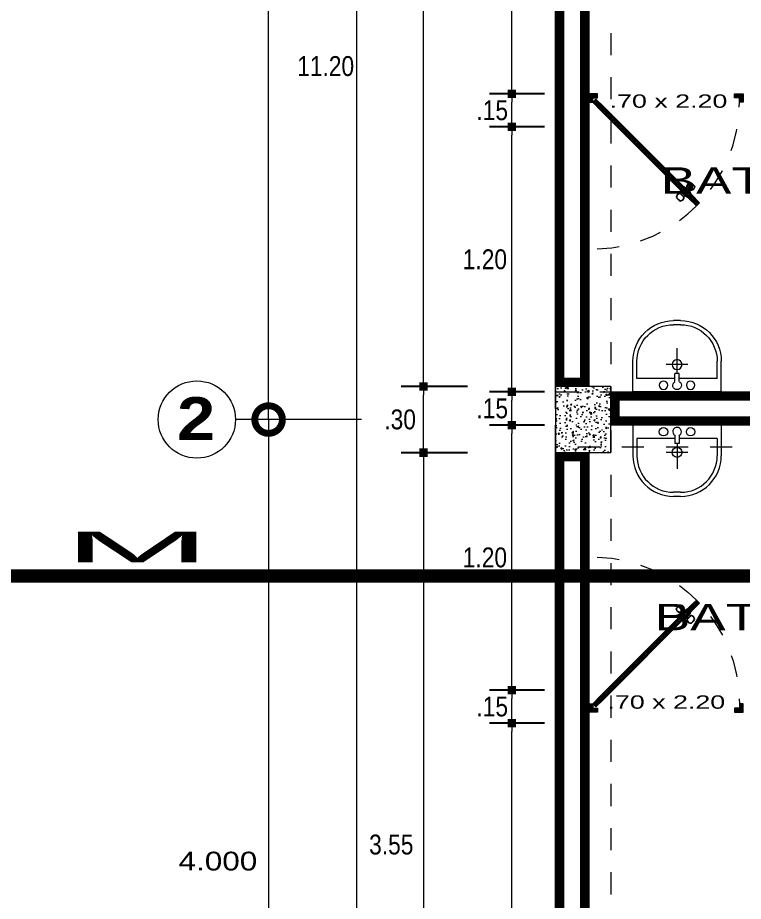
# Model space of a CAD drawing. Header units: millimetres. Extents: x 1555 to 3397, y 790 to 1592.
# Drawn here: x 1667.807 to 1671.093, y 802.652 to 806.653 of the extents above; entities that cross this region are included whole.
import ezdxf
from ezdxf.enums import TextEntityAlignment as Align

# ---------------------------------------------------------------- set-up
doc = ezdxf.new("R2010")
doc.units = ezdxf.units.MM
for name, pattern in [('ACAD_ISO10W100', [18.5, 12, -3, 0.5, -3]), ('CONTINUA', [0]), ('DASHDOT', [1, 0.5, -0.25, 0, -0.25]), ('HIDDEN2', [4.7625, 3.175, -1.5875])]:
    doc.linetypes.add(name, pattern=pattern)
doc.layers.get('0').update_dxf_attribs({"lineweight": 5})
doc.layers.get('Defpoints').update_dxf_attribs({"lineweight": 5})
for name, color, linetype, lineweight in [('0-Columna', 253, 'Continuous', 13), ('0-Hach de Muro Alto', 145, 'Continuous', 5), ('0-Muro Alto', 145, 'Continuous', 5), ('02', 2, 'Continuous', 5), ('COTA', 250, 'Continuous', 9), ('COTAS', 7, 'Continuous', 9), ('PUERTAS', 57, 'Continuous', 9), ('SIMBOLO CORTES', 10, 'DASHDOT', 5), ('TEXT2', 7, 'Continuous', 9), ('TEXTURAS ACHURADOS', 47, 'Continuous', 5)]:
    doc.layers.add(name, color=color, linetype=linetype, lineweight=lineweight)
for name, color, linetype, lineweight, true_color in [('APARATOS-SANITARIOS-02', 7, 'Continuous', 13, 0x474e45), ('CIR EJES', 7, 'Continuous', 9, 0x8b8e7a), ('ejes', 7, 'DASHDOT', 5, 0x6c7360), ('PROYECCION DE VIGA', 7, 'HIDDEN2', 9, 0xd4bc9d), ('RELLENO DE MURO CORTE', 7, 'Continuous', 5, 0x5b605f), ('TEXTO CORTES', 7, 'CONTINUA', 9, 0x3d664b)]:
    doc.layers.add(name, color=color, linetype=linetype, lineweight=lineweight, true_color=true_color)
doc.styles.add('BLACK', font='', dxfattribs={"height": 0.15})
doc.styles.add('DETALLES', font='techl___.ttf')
doc.styles.add('STYLE1-50EJES', font='swissel.ttf', dxfattribs={"width": 1.2, "height": 0.085})
doc.styles.add('TEXTO-AMBIENTES', font='GOTHIC.TTF', dxfattribs={"width": 1.5, "height": 0.125})
doc.styles.add('TITULO2', font='swissck.ttf')
doc.styles.get('BLACK').set_extended_font_data('Arial Black')
doc.dimstyles.new('50$0', dxfattribs={"dimscale": 0, "dimtxt": 0.09, "dimasz": 0.038, "dimexe": 0.1, "dimexo": 0.05, "dimgap": 0.02, "dimtad": 2, "dimtih": 1, "dimtoh": 1, "dimlfac": -1, "dimzin": 4, "dimdsep": 46, "dimtxsty": 'DETALLES', "dimblk": 'BOXFILLED', "dimcen": 2.5, "dimclrd": 256, "dimclre": 256, "dimclrt": 256, "dimazin": 0, "dimtfac": 1, "dimtmove": 0, "dimatfit": 2, "dimldrblk": 'DOT', "dimfxl": 0.2, "dimfxlon": 1, "dimtolj": 1, "dimtzin": 0, "dimlwd": -1, "dimarcsym": 0})
doc.dimstyles.new('DIM-1-50ejes', dxfattribs={"dimtxt": 0.085, "dimasz": 0.25, "dimexe": 0.15, "dimexo": 0.18, "dimgap": 0.03, "dimtad": 2, "dimtih": 1, "dimtoh": 1, "dimzin": 0, "dimdsep": 46, "dimtxsty": 'STYLE1-50EJES', "dimblk1": 'DOTSMALL', "dimblk2": 'DOTSMALL', "dimsah": 1, "dimcen": 2.75, "dimclrd": 256, "dimclre": 256, "dimclrt": 256, "dimazin": 0, "dimtfac": 1, "dimtix": 1, "dimtmove": 0, "dimatfit": 3, "dimldrblk": 'DOTSMALL', "dimfxl": 1, "dimfxlon": 1, "dimtolj": 1, "dimtzin": 0, "dimlwd": -1, "dimlwe": -1, "dimarcsym": 0})
pattern_1 = [(195, (65.342136, -87.1976694), (0.00103527618, -0.003863703305), [])]

# ---------------------------------------------------------------- blocks, each defined once
blk = doc.blocks.new('A$C636160EE')
at = {"layer": 'APARATOS-SANITARIOS-02'}
for p, q in [((-0.2017, 0.2411), (-0.2017, 0.1022)), ((0.1983, 0.2411), (-0.2017, 0.2411)), ((-0.2017, 0.2411), (-0.2017, 0.1022)), ((0.1983, 0.2411), (-0.2017, 0.2411)), ((0.1983, 0.2411), (0.1983, 0.1022)), ((0.1983, 0.2411), (0.1983, 0.1022)), ((-0.0117, 0.1803), (-0.1834, 0.1803)), ((-0.1834, 0.1803), (-0.1834, 0.1022)), ((-0.0117, 0.1803), (-0.1834, 0.1803)), ((-0.1834, 0.1803), (-0.1834, 0.1022)), ((-0.0117, 0.1946), (-0.0117, 0.1573)), ((-0.0117, 0.1946), (-0.0117, 0.1573)), ((0.0083, 0.1946), (0.0083, 0.1573)), ((0.0083, 0.1946), (0.0083, 0.1573)), ((0.1801, 0.1803), (0.0083, 0.1803)), ((0.1801, 0.1803), (0.0083, 0.1803)), ((0.1801, 0.1803), (0.1801, 0.1022)), ((0.1801, 0.1803), (0.1801, 0.1022)), ((0.0083, 0.1573), (-0.0117, 0.1573)), ((0.0083, 0.1573), (-0.0117, 0.1573)), ((-0.0017, 0.1573), (-0.0017, 0.0436)), ((-0.0017, 0.1573), (-0.0017, 0.0436)), ((0.0476, 0.1173), (-0.0506, 0.1173)), ((0.0476, 0.1173), (-0.0506, 0.1173)), ((0.0143, -0.0635), (-0.0177, -0.0635)), ((0.0143, -0.0635), (-0.0177, -0.0635)), ((0.0143, -0.0818), (-0.0177, -0.0818)), ((0.0143, -0.0818), (-0.0177, -0.0818))]:
    blk.add_line(p, q, dxfattribs=at)
for centre, radius in [((-0.063, 0.2111), 0.0193), ((-0.063, 0.2111), 0.0193), ((0.0596, 0.2111), 0.0193), ((0.0596, 0.2111), 0.0193), ((-0.0017, 0.1173), 0.0225), ((-0.0017, 0.1173), 0.0225)]:
    blk.add_circle(centre, radius, dxfattribs=at)
for centre, radius, start, end in [((-0.0017, 0.2111), 0.0193, 301.3084, 238.6916), ((-0.0017, 0.2111), 0.0193, 301.3084, 238.6916), ((-0.0177, 0.1022), 0.184, 180, 270), ((-0.0177, 0.1022), 0.184, 180, 270), ((-0.0177, 0.1022), 0.1657, 180, 270), ((-0.0177, 0.1022), 0.1657, 180, 270), ((0.0143, 0.1022), 0.184, 270, 0), ((0.0143, 0.1022), 0.1657, 270, 0), ((0.0143, 0.1022), 0.184, 270, 0), ((0.0143, 0.1022), 0.1657, 270, 0)]:
    blk.add_arc(centre, radius, start, end, dxfattribs=at)
blk = doc.blocks.new('p3')
at = {"layer": 'PUERTAS'}
h = blk.add_hatch(dxfattribs=at)
h.set_pattern_fill('_USER', color=256, scale=0.004, angle=195, style=0, pattern_type=0)
h.set_pattern_definition(pattern_1)
h.paths.add_polyline_path([(238.2202, -58.2337), (238.2121, -58.2418, 0.003203), (238.2062, -58.2479), (238.2413, -58.283), (238.2554, -58.2689)])
h.paths.add_polyline_path([(238.6544, -58.6678), (238.6402, -58.682), (238.6756, -58.7173), (238.6897, -58.7032)])
h = blk.add_hatch(dxfattribs=at)
h.set_pattern_fill('_USER', color=256, scale=0.004, angle=195, style=0, pattern_type=0)
h.set_pattern_definition(pattern_1)
h.paths.add_polyline_path([(238.7052, -58.7057), (238.6922, -58.7057), (238.6922, -58.7257), (238.6702, -58.7257), (238.6702, -58.7387), (238.7052, -58.7387)])
h.paths.add_polyline_path([(238.0452, -58.7257), (238.0232, -58.7257), (238.0232, -58.7057), (238.0102, -58.7057), (238.0102, -58.7387), (238.0452, -58.7387)])
at = {"layer": 'RELLENO DE MURO CORTE'}
h = blk.add_hatch(dxfattribs=at)
h.set_pattern_fill('_USER', color=256, scale=0.005, angle=195, style=0, pattern_type=0)
h.set_pattern_definition([(195, (65.342136, -87.1976694), (0.00129409523, -0.00482962913), [])])
h.paths.add_polyline_path([(238.2554, -58.2731), (238.2455, -58.283), (238.6402, -58.6777), (238.6501, -58.6678)])
at = {"layer": 'PUERTAS'}
for points in [[(238.2969, -58.2558, 0.478386), (238.2758, -58.2737), (238.2931, -58.2909, 0.478386), (238.3109, -58.2699)], [(238.2282, -58.3245, -0.478386), (238.2461, -58.3034), (238.2633, -58.3207, -0.478386), (238.2423, -58.3385)]]:
    blk.add_lwpolyline(points, format="xyb", close=True, dxfattribs=at)
for points in [[(238.2554, -58.2689), (238.2413, -58.283), (238.6402, -58.682), (238.6544, -58.6678)], [(238.2769, -58.3211), (238.2456, -58.2899), (238.2469, -58.2886), (238.2781, -58.3199)], [(238.2515, -58.2996), (238.2456, -58.2899), (238.2769, -58.3211), (238.2672, -58.3152)], [(238.2935, -58.3045), (238.2622, -58.2732), (238.261, -58.2745), (238.2923, -58.3058)], [(238.272, -58.2792), (238.2622, -58.2732), (238.2935, -58.3045), (238.2876, -58.2948)], [(238.2917, -58.2895), (238.2773, -58.2751), (238.2726, -58.2798), (238.287, -58.2942)], [(238.2619, -58.3193), (238.2475, -58.3049), (238.2522, -58.3002), (238.2666, -58.3146)], [(238.0077, -58.7032), (238.0257, -58.7032), (238.0257, -58.7232), (238.0477, -58.7232), (238.0477, -58.7412), (238.0077, -58.7412)], [(238.7077, -58.7032), (238.6897, -58.7032), (238.6897, -58.7232), (238.6677, -58.7232), (238.6677, -58.7412), (238.7077, -58.7412)]]:
    blk.add_lwpolyline(points, close=True, dxfattribs=at)
at = {"layer": 'PUERTAS', "linetype": 'HIDDEN2', "ltscale": 0.012}
blk.add_arc((238.69, -58.7031), 0.6643, 91.7494, 180.0026, dxfattribs=at)
at = {"layer": 'RELLENO DE MURO CORTE'}
for points in [[(238.2554, -58.2689), (238.2202, -58.2337), (238.2061, -58.2478), (238.2413, -58.283)], [(238.2554, -58.2731), (238.2455, -58.283), (238.6402, -58.6777), (238.6501, -58.6678)], [(238.6544, -58.6678), (238.6402, -58.682), (238.6756, -58.7173), (238.6897, -58.7032)], [(238.0102, -58.7057), (238.0232, -58.7057), (238.0232, -58.7257), (238.0452, -58.7257), (238.0452, -58.7387), (238.0102, -58.7387)], [(238.7052, -58.7057), (238.6922, -58.7057), (238.6922, -58.7257), (238.6702, -58.7257), (238.6702, -58.7387), (238.7052, -58.7387)]]:
    blk.add_lwpolyline(points, close=True, dxfattribs=at)
for points in [[(238.296, -58.2575, 0.455015), (238.2776, -58.2729), (238.2938, -58.2891, 0.455015), (238.3093, -58.2707)], [(238.2299, -58.3236, -0.455015), (238.2453, -58.3052), (238.2615, -58.3214, -0.455015), (238.2431, -58.3369)]]:
    blk.add_lwpolyline(points, format="xyb", close=True, dxfattribs=at)
blk = doc.blocks.new('_DOTSMALL')
at = {"color": 0, "linetype": 'ByBlock', "const_width": 0.5}
blk.add_lwpolyline([(-0.0625, 0, 1), (0.0625, 0, 1)], format="xyb", close=True, dxfattribs=at)
blk = doc.blocks.new('*D61')
at = {"layer": 'COTAS', "transparency": 16777216}
for p, q in [((1669.3644, 804.8332), (1668.7933, 804.8332)), ((1668.9433, 804.8332), (1668.9433, 800.8332)), ((1669.9433, 800.8332), (1668.7933, 800.8332))]:
    blk.add_line(p, q, dxfattribs=at)
at = {"layer": 'Defpoints', "color": 0, "transparency": 16777216}
for p in [(1669.5444, 804.8332), (1668.9433, 800.8332), (1670.2433, 800.8332)]:
    blk.add_point(p, dxfattribs=at)
at = {"layer": 'COTAS', "transparency": 16777216, "xscale": 0.25, "yscale": 0.25, "zscale": 0.25}
for p, rotation in [((1668.9433, 804.8332), 90), ((1668.9433, 800.8332), 270)]:
    blk.add_blockref('_DOTSMALL', p, dxfattribs=dict(at, rotation=rotation))
at = {"layer": 'COTAS', "transparency": 16777216, "insert": (1668.7138, 802.8332), "char_height": 0.085, "attachment_point": 5, "style": 'STYLE1-50EJES'}
blk.add_mtext('\\A1;4.000', dxfattribs=at)
blk = doc.blocks.new('_BOXFILLED')
at = {"color": 0, "linetype": 'ByBlock'}
blk.add_line((-0.5, 0), (-1, 0), dxfattribs=at)
blk.add_solid([(-0.5, 0.5), (0.5, 0.5), (-0.5, -0.5), (0.5, -0.5)], dxfattribs=at)
blk = doc.blocks.new('*D62')
at = {"layer": 'COTA', "lineweight": -2, "transparency": 16777216}
for p, q in [((1669.8444, 804.6832), (1669.5444, 804.6832)), ((1669.8444, 801.1332), (1669.5444, 801.1332))]:
    blk.add_line(p, q, dxfattribs=at)
at = {"layer": 'COTA', "transparency": 16777216}
blk.add_line((1669.6444, 804.6452), (1669.6444, 801.1712), dxfattribs=at)
at = {"layer": 'Defpoints', "color": 0, "transparency": 16777216}
for p in [(1670.2433, 804.6832), (1669.6444, 801.1332), (1670.2433, 801.1332)]:
    blk.add_point(p, dxfattribs=at)
at = {"layer": 'COTA', "transparency": 16777216, "xscale": 0.038, "yscale": 0.038, "zscale": 0.038}
for p, rotation in [((1669.6444, 804.6832), 90), ((1669.6444, 801.1332), 270)]:
    blk.add_blockref('_BOXFILLED', p, dxfattribs=dict(at, rotation=rotation))
at = {"layer": 'COTA', "transparency": 16777216, "insert": (1669.4989, 802.9082), "char_height": 0.09, "attachment_point": 5, "style": 'DETALLES'}
blk.add_mtext('\\A1;3.55', dxfattribs=at)
blk = doc.blocks.new('_Dot')
at = {"layer": '02', "color": 0, "lineweight": -2}
blk.add_line((-0.5, 0), (-1, 0), dxfattribs=at)
at = {"layer": '02', "color": 0, "const_width": 0.5}
blk.add_lwpolyline([(-0.25, 0, 1), (0.25, 0, 1)], format="xyb", close=True, dxfattribs=at)
blk = doc.blocks.new('*D64')
at = {"layer": 'COTA', "lineweight": -2, "transparency": 16777216}
for p, q in [((1670.1933, 803.4582), (1669.9444, 803.4582)), ((1670.1933, 800.7332), (1669.9444, 800.7332))]:
    blk.add_line(p, q, dxfattribs=at)
at = {"layer": 'COTA', "transparency": 16777216}
blk.add_line((1670.0444, 800.7712), (1670.0444, 803.4202), dxfattribs=at)
at = {"layer": 'Defpoints', "color": 0, "transparency": 16777216}
for p in [(1670.0444, 803.4582), (1670.2433, 803.4582), (1670.2433, 800.7332)]:
    blk.add_point(p, dxfattribs=at)
at = {"layer": 'COTA', "transparency": 16777216, "xscale": 0.038, "yscale": 0.038, "zscale": 0.038}
for p, rotation in [((1670.0444, 803.4582), 90), ((1670.0444, 800.7332), 270)]:
    blk.add_blockref('_BOXFILLED', p, dxfattribs=dict(at, rotation=rotation))
at = {"layer": 'COTA', "transparency": 16777216, "insert": (1669.901, 802.0957), "char_height": 0.09, "attachment_point": 5, "style": 'DETALLES'}
blk.add_mtext('\\A1;2.73', dxfattribs=at)
blk = doc.blocks.new('*D65')
at = {"layer": 'COTA', "lineweight": -2, "transparency": 16777216}
for p, q in [((1669.5433, 812.0332), (1669.2433, 812.0332)), ((1669.5433, 800.8332), (1669.2433, 800.8332))]:
    blk.add_line(p, q, dxfattribs=at)
at = {"layer": 'COTA', "transparency": 16777216}
blk.add_line((1669.3433, 800.8712), (1669.3433, 811.9952), dxfattribs=at)
at = {"layer": 'Defpoints', "color": 0, "transparency": 16777216}
for p in [(1669.3433, 812.0332), (1670.2433, 812.0332), (1670.2433, 800.8332)]:
    blk.add_point(p, dxfattribs=at)
at = {"layer": 'COTA', "transparency": 16777216, "xscale": 0.038, "yscale": 0.038, "zscale": 0.038}
for p, rotation in [((1669.3433, 812.0332), 90), ((1669.3433, 800.8332), 270)]:
    blk.add_blockref('_BOXFILLED', p, dxfattribs=dict(at, rotation=rotation))
at = {"layer": 'COTA', "transparency": 16777216, "insert": (1669.2016, 806.4332), "char_height": 0.09, "attachment_point": 5, "style": 'DETALLES'}
blk.add_mtext('\\A1;11.20', dxfattribs=at)
blk = doc.blocks.new('*D66')
at = {"layer": 'COTA', "lineweight": -2, "transparency": 16777216}
for p, q in [((1669.8444, 804.9832), (1669.5444, 804.9832)), ((1669.8444, 804.6832), (1669.5444, 804.6832))]:
    blk.add_line(p, q, dxfattribs=at)
at = {"layer": 'COTA', "transparency": 16777216}
blk.add_line((1669.6444, 804.7212), (1669.6444, 804.9452), dxfattribs=at)
at = {"layer": 'Defpoints', "color": 0, "transparency": 16777216}
for p in [(1669.6444, 804.9832), (1670.2433, 804.9832), (1670.2433, 804.6832)]:
    blk.add_point(p, dxfattribs=at)
at = {"layer": 'COTA', "transparency": 16777216, "xscale": 0.038, "yscale": 0.038, "zscale": 0.038}
for p, rotation in [((1669.6444, 804.9832), 90), ((1669.6444, 804.6832), 270)]:
    blk.add_blockref('_BOXFILLED', p, dxfattribs=dict(at, rotation=rotation))
at = {"layer": 'COTA', "transparency": 16777216, "insert": (1669.5389, 804.8332), "char_height": 0.09, "attachment_point": 5, "style": 'DETALLES'}
blk.add_mtext('\\A1;.30', dxfattribs=at)
blk = doc.blocks.new('*D67')
at = {"layer": 'COTA', "lineweight": -2, "transparency": 16777216}
for p, q in [((1669.8444, 808.5332), (1669.5444, 808.5332)), ((1669.8444, 804.9832), (1669.5444, 804.9832))]:
    blk.add_line(p, q, dxfattribs=at)
at = {"layer": 'COTA', "transparency": 16777216}
blk.add_line((1669.6444, 805.0212), (1669.6444, 808.4952), dxfattribs=at)
at = {"layer": 'Defpoints', "color": 0, "transparency": 16777216}
for p in [(1669.6444, 808.5332), (1670.2433, 808.5332), (1670.2433, 804.9832)]:
    blk.add_point(p, dxfattribs=at)
at = {"layer": 'COTA', "transparency": 16777216, "xscale": 0.038, "yscale": 0.038, "zscale": 0.038}
for p, rotation in [((1669.6444, 808.5332), 90), ((1669.6444, 804.9832), 270)]:
    blk.add_blockref('_BOXFILLED', p, dxfattribs=dict(at, rotation=rotation))
at = {"layer": 'COTA', "transparency": 16777216, "insert": (1669.4989, 806.7582), "char_height": 0.09, "attachment_point": 5, "style": 'DETALLES'}
blk.add_mtext('\\A1;3.55', dxfattribs=at)
blk = doc.blocks.new('*D72')
at = {"layer": 'COTAS', "transparency": 16777216}
for p, q in [((1669.3644, 808.6832), (1668.7933, 808.6832)), ((1668.9433, 804.8332), (1668.9433, 808.6832)), ((1669.3644, 804.8332), (1668.7933, 804.8332))]:
    blk.add_line(p, q, dxfattribs=at)
at = {"layer": 'Defpoints', "color": 0, "transparency": 16777216}
for p in [(1668.9433, 808.6832), (1669.5444, 808.6832), (1669.5444, 804.8332)]:
    blk.add_point(p, dxfattribs=at)
at = {"layer": 'COTAS', "transparency": 16777216, "xscale": 0.25, "yscale": 0.25, "zscale": 0.25}
for p, rotation in [((1668.9433, 808.6832), 90), ((1668.9433, 804.8332), 270)]:
    blk.add_blockref('_DOTSMALL', p, dxfattribs=dict(at, rotation=rotation))
at = {"layer": 'COTAS', "transparency": 16777216, "insert": (1668.7145, 806.7582), "char_height": 0.085, "attachment_point": 5, "style": 'STYLE1-50EJES'}
blk.add_mtext('\\A1;3.850', dxfattribs=at)
blk = doc.blocks.new('*D83')
at = {"layer": 'COTA', "lineweight": -2, "transparency": 16777216}
for p, q in [((1670.1933, 804.8082), (1669.9444, 804.8082)), ((1670.1933, 803.6082), (1669.9444, 803.6082))]:
    blk.add_line(p, q, dxfattribs=at)
at = {"layer": 'COTA', "transparency": 16777216}
blk.add_line((1670.0444, 803.6462), (1670.0444, 804.7702), dxfattribs=at)
at = {"layer": 'Defpoints', "color": 0, "transparency": 16777216}
for p in [(1670.0444, 804.8082), (1670.2433, 804.8082), (1670.2433, 803.6082)]:
    blk.add_point(p, dxfattribs=at)
at = {"layer": 'COTA', "transparency": 16777216, "xscale": 0.038, "yscale": 0.038, "zscale": 0.038}
for p, rotation in [((1670.0444, 804.8082), 90), ((1670.0444, 803.6082), 270)]:
    blk.add_blockref('_BOXFILLED', p, dxfattribs=dict(at, rotation=rotation))
at = {"layer": 'COTA', "transparency": 16777216, "insert": (1669.9229, 804.2082), "char_height": 0.09, "attachment_point": 5, "style": 'DETALLES'}
blk.add_mtext('\\A1;1.20', dxfattribs=at)
blk = doc.blocks.new('*D84')
at = {"layer": 'COTA', "lineweight": -2, "transparency": 16777216}
for p, q in [((1670.1933, 806.3082), (1669.9444, 806.3082)), ((1670.1933, 806.1582), (1669.9444, 806.1582))]:
    blk.add_line(p, q, dxfattribs=at)
at = {"layer": 'COTA', "transparency": 16777216}
blk.add_line((1670.0444, 806.1962), (1670.0444, 806.2702), dxfattribs=at)
at = {"layer": 'Defpoints', "color": 0, "transparency": 16777216}
for p in [(1670.0444, 806.3082), (1670.2433, 806.3082), (1670.2433, 806.1582)]:
    blk.add_point(p, dxfattribs=at)
at = {"layer": 'COTA', "transparency": 16777216, "xscale": 0.038, "yscale": 0.038, "zscale": 0.038}
for p, rotation in [((1670.0444, 806.3082), 90), ((1670.0444, 806.1582), 270)]:
    blk.add_blockref('_BOXFILLED', p, dxfattribs=dict(at, rotation=rotation))
at = {"layer": 'COTA', "transparency": 16777216, "insert": (1669.9562, 806.2332), "char_height": 0.09, "attachment_point": 5, "style": 'DETALLES'}
blk.add_mtext('\\A1;.15', dxfattribs=at)
blk = doc.blocks.new('*D85')
at = {"layer": 'COTA', "lineweight": -2, "transparency": 16777216}
for p, q in [((1670.1933, 809.6832), (1669.9444, 809.6832)), ((1670.1933, 806.3082), (1669.9444, 806.3082))]:
    blk.add_line(p, q, dxfattribs=at)
at = {"layer": 'COTA', "transparency": 16777216}
blk.add_line((1670.0444, 806.3462), (1670.0444, 809.6452), dxfattribs=at)
at = {"layer": 'Defpoints', "color": 0, "transparency": 16777216}
for p in [(1670.0444, 809.6832), (1670.2433, 809.6832), (1670.2433, 806.3082)]:
    blk.add_point(p, dxfattribs=at)
at = {"layer": 'COTA', "transparency": 16777216, "xscale": 0.038, "yscale": 0.038, "zscale": 0.038}
for p, rotation in [((1670.0444, 809.6832), 90), ((1670.0444, 806.3082), 270)]:
    blk.add_blockref('_BOXFILLED', p, dxfattribs=dict(at, rotation=rotation))
at = {"layer": 'COTA', "transparency": 16777216, "insert": (1669.9002, 807.9957), "char_height": 0.09, "attachment_point": 5, "style": 'DETALLES'}
blk.add_mtext('\\A1;3.37', dxfattribs=at)
blk = doc.blocks.new('*D93')
at = {"layer": 'COTA', "lineweight": -2, "transparency": 16777216}
for p, q in [((1670.1933, 804.9582), (1669.9444, 804.9582)), ((1670.1933, 804.8082), (1669.9444, 804.8082))]:
    blk.add_line(p, q, dxfattribs=at)
at = {"layer": 'COTA', "transparency": 16777216}
blk.add_line((1670.0444, 804.8462), (1670.0444, 804.9202), dxfattribs=at)
at = {"layer": 'Defpoints', "color": 0, "transparency": 16777216}
for p in [(1670.0444, 804.9582), (1670.2433, 804.9582), (1670.2433, 804.8082)]:
    blk.add_point(p, dxfattribs=at)
at = {"layer": 'COTA', "transparency": 16777216, "xscale": 0.038, "yscale": 0.038, "zscale": 0.038}
for p, rotation in [((1670.0444, 804.9582), 90), ((1670.0444, 804.8082), 270)]:
    blk.add_blockref('_BOXFILLED', p, dxfattribs=dict(at, rotation=rotation))
at = {"layer": 'COTA', "transparency": 16777216, "insert": (1669.9562, 804.8832), "char_height": 0.09, "attachment_point": 5, "style": 'DETALLES'}
blk.add_mtext('\\A1;.15', dxfattribs=at)
blk = doc.blocks.new('*D94')
at = {"layer": 'COTA', "lineweight": -2, "transparency": 16777216}
for p, q in [((1670.1933, 806.1582), (1669.9444, 806.1582)), ((1670.1933, 804.9582), (1669.9444, 804.9582))]:
    blk.add_line(p, q, dxfattribs=at)
at = {"layer": 'COTA', "transparency": 16777216}
blk.add_line((1670.0444, 804.9962), (1670.0444, 806.1202), dxfattribs=at)
at = {"layer": 'Defpoints', "color": 0, "transparency": 16777216}
for p in [(1670.0444, 806.1582), (1670.2433, 806.1582), (1670.2433, 804.9582)]:
    blk.add_point(p, dxfattribs=at)
at = {"layer": 'COTA', "transparency": 16777216, "xscale": 0.038, "yscale": 0.038, "zscale": 0.038}
for p, rotation in [((1670.0444, 806.1582), 90), ((1670.0444, 804.9582), 270)]:
    blk.add_blockref('_BOXFILLED', p, dxfattribs=dict(at, rotation=rotation))
at = {"layer": 'COTA', "transparency": 16777216, "insert": (1669.9229, 805.5582), "char_height": 0.09, "attachment_point": 5, "style": 'DETALLES'}
blk.add_mtext('\\A1;1.20', dxfattribs=at)
blk = doc.blocks.new('*D95')
at = {"layer": 'COTA', "lineweight": -2, "transparency": 16777216}
for p, q in [((1670.1933, 803.6082), (1669.9444, 803.6082)), ((1670.1933, 803.4582), (1669.9444, 803.4582))]:
    blk.add_line(p, q, dxfattribs=at)
at = {"layer": 'COTA', "transparency": 16777216}
blk.add_line((1670.0444, 803.4962), (1670.0444, 803.5702), dxfattribs=at)
at = {"layer": 'Defpoints', "color": 0, "transparency": 16777216}
for p in [(1670.0444, 803.6082), (1670.2433, 803.6082), (1670.2433, 803.4582)]:
    blk.add_point(p, dxfattribs=at)
at = {"layer": 'COTA', "transparency": 16777216, "xscale": 0.038, "yscale": 0.038, "zscale": 0.038}
for p, rotation in [((1670.0444, 803.6082), 90), ((1670.0444, 803.4582), 270)]:
    blk.add_blockref('_BOXFILLED', p, dxfattribs=dict(at, rotation=rotation))
at = {"layer": 'COTA', "transparency": 16777216, "insert": (1669.9562, 803.5332), "char_height": 0.09, "attachment_point": 5, "style": 'DETALLES'}
blk.add_mtext('\\A1;.15', dxfattribs=at)

msp = doc.modelspace()

# ---------------------------------------------------------------- hatches: boundary and pattern name
at = {"layer": 'TEXTURAS ACHURADOS'}
h = msp.add_hatch(dxfattribs=at)
h.set_pattern_fill('CONCRET3', color=256, scale=0.00882, angle=360, pattern_type=2)
h.set_pattern_definition([(50, (1716.058065, 773.084366), (0.06326235, -0.00553474), [0.006615, -0.072765]), (355, (1716.058065, 773.084366), (-0.01223787, 0.066343346), [0.005292, -0.058212]), (100.4514, (1716.063336, 773.083904), (0.05102453, 0.06080857), [0.005621885, -0.061840734]), (46.1842, (1716.058065, 773.102006), (0.09413066, -0.01459878), [0.0099225, -0.1091475]), (96.6356, (1716.06591, 773.10079), (0.08243725, 0.0859172), [0.00843283, -0.09276109]), (351.1842, (1716.05806, 773.10201), (0.08243718, 0.08591726), [0.007938, -0.087318]), (21, (1716.066885, 773.097596), (0.0526472, -0.035510986), [0.006615, -0.072765]), (326, (1716.066885, 773.097596), (0.02146041, 0.063958234), [0.005292, -0.058212]), (71.4514, (1716.07127, 773.094636), (0.074107636, 0.02844719), [0.005621885, -0.061840734]), (37.5, (1716.058065, 773.084366), (0.001072499, 0.029361238), [0, -0.0575064, 0, -0.059094, 0, -0.0584325]), (7.5, (1716.058065, 773.084366), (0.023202733, 0.034787113), [0, -0.0336924, 0, -0.0561834, 0, -0.0222705]), (327.5, (1716.038396, 773.084366), (0.047083139, -0.00198934), [0, -0.02205, 0, -0.068796, 0, -0.091287]), (317.5, (1716.029576, 773.084366), (0.05143702, 0.00882926), [0, -0.028665, 0, -0.0456876, 0, -0.064827])])
h.paths.add_polyline_path([(1670.24335, 804.98322), (1670.49335, 804.98322), (1670.49335, 804.68322), (1670.24335, 804.68322)])

# ---------------------------------------------------------------- linework, layer by layer
at = {"layer": '0-Columna'}
msp.add_lwpolyline([(1670.49335, 804.98322), (1670.24335, 804.98322), (1670.24335, 804.68322), (1670.49335, 804.68322)], close=True, dxfattribs=at)
at = {"layer": '0-Hach de Muro Alto', "const_width": 0.04}
for points in [[(1670.26335, 808.51322), (1670.37335, 808.51322), (1670.37335, 805.00322), (1670.26335, 805.00322)], [(1670.51335, 804.93822), (1672.97335, 804.93822), (1672.97335, 804.82822), (1670.51335, 804.82822)], [(1670.26335, 804.66322), (1670.37335, 804.66322), (1670.37335, 801.15322), (1670.26335, 801.15322)]]:
    msp.add_lwpolyline(points, close=True, dxfattribs=at)
at = {"layer": '0-Muro Alto'}
for points in [[(1670.24335, 808.53322), (1670.39335, 808.53322), (1670.39335, 804.98322), (1670.24335, 804.98322)], [(1670.49335, 804.95822), (1672.99335, 804.95822), (1672.99335, 804.80822), (1670.49335, 804.80822)], [(1670.24335, 804.68322), (1670.39335, 804.68322), (1670.39335, 801.13322), (1670.24335, 801.13322)]]:
    msp.add_lwpolyline(points, close=True, dxfattribs=at)
at = {"layer": 'CIR EJES'}
msp.add_circle((1668.61835, 804.83322), 0.175, dxfattribs=at)
at = {"layer": 'PROYECCION DE VIGA', "linetype": 'HIDDEN2', "ltscale": 0.03}
for points in [[(1670.24335, 811.78322), (1670.49335, 811.78322), (1670.49335, 800.48322), (1670.24335, 800.48322)], [(1670.24335, 804.95822), (1679.24335, 804.95822), (1679.24335, 804.70822), (1670.24335, 804.70822)]]:
    msp.add_lwpolyline(points, close=True, dxfattribs=at)
at = {"layer": 'SIMBOLO CORTES', "linetype": 'ACAD_ISO10W100', "ltscale": 0.07, "const_width": 0.05972}
msp.add_lwpolyline([(1641.12349, 804.47457), (1641.12349, 804.12457), (1681.42245, 804.12457), (1681.42245, 804.47457)], dxfattribs=at)

# ---------------------------------------------------------------- block references
at = {"layer": 'APARATOS-SANITARIOS-02', "xscale": -1, "rotation": 180}
msp.add_blockref('A$C636160EE', (1670.79503, 805.19931), dxfattribs=at)
at = {"layer": 'APARATOS-SANITARIOS-02'}
msp.add_blockref('A$C636160EE', (1670.79503, 804.56713), dxfattribs=at)
at = {"layer": 'PUERTAS', "rotation": 180}
msp.add_blockref('p3', (1909.10106, 747.56704), dxfattribs=at)
at = {"layer": 'PUERTAS', "xscale": -1}
msp.add_blockref('p3', (1909.10106, 862.2494), dxfattribs=at)

# ---------------------------------------------------------------- texts
at = {"layer": 'ejes', "linetype": 'Continuous', "lineweight": 0, "style": 'BLACK'}
msp.add_text('2', height=0.19424, dxfattribs=at).set_placement((1668.5287, 804.74042))
at = {"layer": 'TEXT2', "style": 'TEXTO-AMBIENTES', "width": 1.5}
msp.add_text('.70 x 2.20', height=0.060495, rotation=360, dxfattribs=at).set_placement((1670.75446, 806.27524), align=Align.MIDDLE_CENTER)
msp.add_text('.70 x 2.20', height=0.060495, dxfattribs=at).set_placement((1670.74461, 803.55399), align=Align.MIDDLE_CENTER)
at = {"layer": 'TEXT2', "char_height": 0.12, "width": 1.9880209, "attachment_point": 5, "style": 'TEXTO-AMBIENTES'}
for insert in [(1671.41379, 805.91443), (1671.38765, 803.93782)]:
    msp.add_mtext('\\A1;BATHROOM', dxfattribs=dict(at, insert=insert))
at = {"layer": 'TEXTO CORTES', "linetype": 'Continuous', "style": 'TITULO2', "width": 5}
msp.add_text('M', height=0.13994, dxfattribs=at).set_placement((1668.01414, 804.18606))

# ---------------------------------------------------------------- dimensions: what is measured, and where the dimension line sits
at = {"layer": 'COTA'}
for base, p1, p2, picture, middle in [((1669.34335, 812.03322), (1670.24335, 800.83322), (1670.24335, 812.03322), '*D65', (1669.20164, 806.43322)), ((1670.04437846, 809.68321946), (1670.24334692, 806.30821947), (1670.24334692, 809.68321946), '*D85', (1669.90023372, 807.99571946)), ((1669.64438, 808.53322), (1670.24335, 804.98322), (1670.24335, 808.53322), '*D67', (1669.49885, 806.75822)), ((1670.04438, 806.30822), (1670.24335, 806.15822), (1670.24335, 806.30822), '*D84', (1669.95615, 806.23322)), ((1670.04438, 806.15822), (1670.24335, 804.95822), (1670.24335, 806.15822), '*D94', (1669.92293, 805.55822)), ((1669.64438, 804.98322), (1670.24335, 804.68322), (1670.24335, 804.98322), '*D66', (1669.53885, 804.83322)), ((1670.04438, 804.95822), (1670.24335, 804.80822), (1670.24335, 804.95822), '*D93', (1669.95615, 804.88322)), ((1670.04438, 804.80822), (1670.24335, 803.60822), (1670.24335, 804.80822), '*D83', (1669.92293, 804.20822)), ((1669.64438, 801.13322), (1670.24335, 804.68322), (1670.24335, 801.13322), '*D62', (1669.49885, 802.90822)), ((1670.04438, 803.60822), (1670.24335, 803.45822), (1670.24335, 803.60822), '*D95', (1669.95615, 803.53322)), ((1670.04437846, 803.45821948), (1670.24334692, 800.73321946), (1670.24334692, 803.45821948), '*D64', (1669.90102319, 802.09571947))]:
    dim = msp.add_linear_dim(base=base, p1=p1, p2=p2, angle=90, dimstyle='50$0', override={"dimscale": 1, "dimtmove": 1}, dxfattribs=at)
    dim.commit()
    dim.dimension.update_dxf_attribs({"geometry": picture, "text_midpoint": middle})
at = {"layer": 'COTAS'}
for base, p2, picture, middle in [((1668.94335, 808.68322), (1669.54438, 808.68322), '*D72', (1668.71448, 806.75822)), ((1668.94335, 800.83322), (1670.24335, 800.83322), '*D61', (1668.71383, 802.83322))]:
    dim = msp.add_linear_dim(base=base, p1=(1669.54438, 804.83322), p2=p2, angle=90, dimstyle='DIM-1-50ejes', override={"dimdec": 3, "dimtmove": 1}, dxfattribs=at)
    dim.commit()
    dim.dimension.update_dxf_attribs({"geometry": picture, "text_midpoint": middle})

doc.saveas('drawing.dxf')
